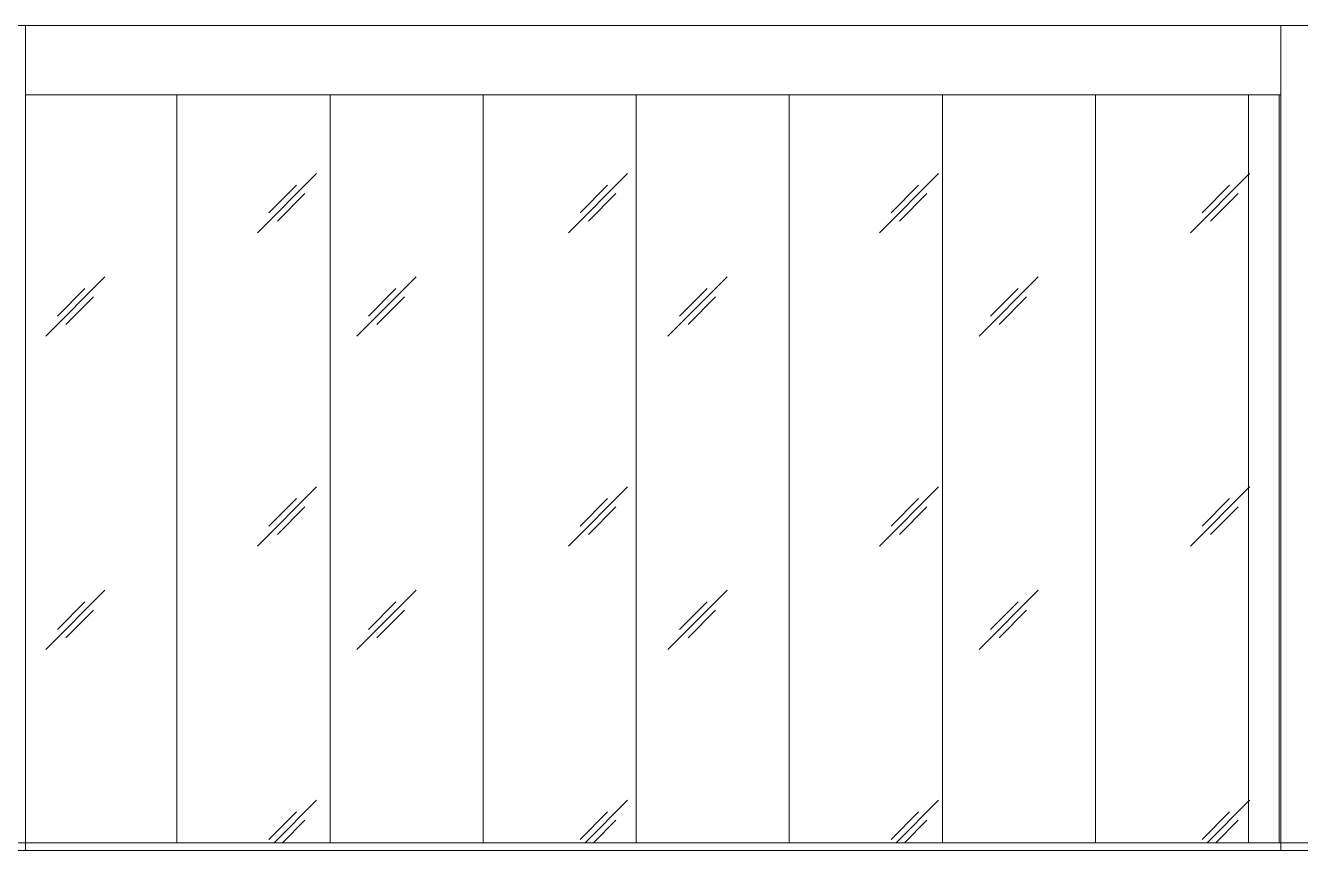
# Model space of a CAD drawing. Header units: millimetres. Extents: x -20608 to 106651, y -8981 to 93550.
# Drawn here: x 87034 to 95303, y 5450 to 10800 of the extents above; entities that cross this region are included whole.
import ezdxf

# ---------------------------------------------------------------- set-up
doc = ezdxf.new("R2010")
doc.units = ezdxf.units.MM
doc.linetypes.add('Grid Line', pattern=[14, 10, -2, 0, -2])
for name, color, linetype, lineweight in [('KINH', 152, 'Continuous', 5), ('NET CAT', 3, 'Continuous', 5), ('NET CATConcrete', 3, 'Continuous', 5), ('NET-THAY', 2, 'Continuous', 9), ('TRUC', 225, 'Continuous', 5)]:
    doc.layers.add(name, color=color, linetype=linetype, lineweight=lineweight)
pattern_1 = [(45.204, (34191.6, 1401.6), (0.002, 2032), [252.695, -2610.806]), (45.204, (34136.8, 1456.7), (0.002, 2032), [252.695, -2610.806]), (45.204, (34061.5, 1325.7), (0.002, 2032), [544.27, -2319.235]), (45.204, (32819.7, 2763), (0.002, 2032), [252.695, -2610.806]), (45.204, (32764.9, 2818.2), (0.002, 2032), [252.695, -2610.806]), (45.204, (32689.5, 2687.1), (0.002, 2032), [544.27, -2319.235])]

# ---------------------------------------------------------------- blocks, each defined once
blk = doc.blocks.new('System Panel - Glazed-V196-MẶT ĐỨNG 1-14')
at = {"layer": 'KINH'}
h = blk.add_hatch(dxfattribs=at)
h.set_pattern_fill('FP_1', color=256, style=0, pattern_type=2)
h.set_pattern_definition(pattern_1)
h.paths.add_polyline_path([(87033.5, 5500), (88016.1, 5500), (88016.1, 10350), (87033.5, 10350), (87033.5, 8134.3)], flags=0)
at = {"layer": 'KINH', "color": 7}
blk.add_line((88016.1, 5500), (88016.1, 10350), dxfattribs=at)
blk = doc.blocks.new('System Panel - Glazed-V197-MẶT ĐỨNG 1-14')
at = {"layer": 'KINH'}
h = blk.add_hatch(dxfattribs=at)
h.set_pattern_fill('FP_1', color=256, style=0, pattern_type=2)
h.set_pattern_definition(pattern_1)
h.paths.add_polyline_path([(89009, 5500), (89009, 10350), (88016.1, 10350), (88016.1, 5500)], flags=0)
at = {"layer": 'KINH', "color": 7}
for p, q in [((88016.1, 10350), (88016.1, 5500)), ((89009, 5500), (89009, 10350))]:
    blk.add_line(p, q, dxfattribs=at)
blk = doc.blocks.new('System Panel - Glazed-V198-MẶT ĐỨNG 1-14')
at = {"layer": 'KINH'}
h = blk.add_hatch(dxfattribs=at)
h.set_pattern_fill('FP_1', color=256, style=0, pattern_type=2)
h.set_pattern_definition(pattern_1)
h.paths.add_polyline_path([(90001.9, 5500), (90001.9, 10350), (89009, 10350), (89009, 5500)], flags=0)
at = {"layer": 'KINH', "color": 7}
for p, q in [((89009, 10350), (89009, 5500)), ((90001.9, 5500), (90001.9, 10350))]:
    blk.add_line(p, q, dxfattribs=at)
blk = doc.blocks.new('System Panel - Glazed-V199-MẶT ĐỨNG 1-14')
at = {"layer": 'KINH'}
h = blk.add_hatch(dxfattribs=at)
h.set_pattern_fill('FP_1', color=256, style=0, pattern_type=2)
h.set_pattern_definition(pattern_1)
h.paths.add_polyline_path([(90994.8, 5500), (90994.8, 10350), (90001.9, 10350), (90001.9, 5500)], flags=0)
at = {"layer": 'KINH', "color": 7}
for p, q in [((90001.9, 10350), (90001.9, 5500)), ((90994.8, 5500), (90994.8, 10350))]:
    blk.add_line(p, q, dxfattribs=at)
blk = doc.blocks.new('System Panel - Glazed-V200-MẶT ĐỨNG 1-14')
at = {"layer": 'KINH'}
h = blk.add_hatch(dxfattribs=at)
h.set_pattern_fill('FP_1', color=256, style=0, pattern_type=2)
h.set_pattern_definition(pattern_1)
h.paths.add_polyline_path([(91987.7, 5500), (91987.7, 10350), (90994.8, 10350), (90994.8, 5500)], flags=0)
at = {"layer": 'KINH', "color": 7}
for p, q in [((90994.8, 10350), (90994.8, 5500)), ((91987.7, 5500), (91987.7, 10350))]:
    blk.add_line(p, q, dxfattribs=at)
blk = doc.blocks.new('System Panel - Glazed-V201-MẶT ĐỨNG 1-14')
at = {"layer": 'KINH'}
h = blk.add_hatch(dxfattribs=at)
h.set_pattern_fill('FP_1', color=256, style=0, pattern_type=2)
h.set_pattern_definition(pattern_1)
h.paths.add_polyline_path([(92980.6, 5500), (92980.6, 10350), (91987.7, 10350), (91987.7, 5500)], flags=0)
at = {"layer": 'KINH', "color": 7}
for p, q in [((91987.7, 10350), (91987.7, 5500)), ((92980.6, 5500), (92980.6, 10350))]:
    blk.add_line(p, q, dxfattribs=at)
blk = doc.blocks.new('System Panel - Glazed-V202-MẶT ĐỨNG 1-14')
at = {"layer": 'KINH'}
h = blk.add_hatch(dxfattribs=at)
h.set_pattern_fill('FP_1', color=256, style=0, pattern_type=2)
h.set_pattern_definition(pattern_1)
h.paths.add_polyline_path([(93973.5, 5500), (93973.5, 10350), (92980.6, 10350), (92980.6, 5500), (93340.1, 5500)], flags=0)
at = {"layer": 'KINH', "color": 7}
for p, q in [((92980.6, 10350), (92980.6, 5500)), ((93973.5, 5500), (93973.5, 10350))]:
    blk.add_line(p, q, dxfattribs=at)
blk = doc.blocks.new('System Panel - Glazed-V203-MẶT ĐỨNG 1-14')
at = {"layer": 'KINH'}
h = blk.add_hatch(dxfattribs=at)
h.set_pattern_fill('FP_1', color=256, style=0, pattern_type=2)
h.set_pattern_definition(pattern_1)
h.paths.add_polyline_path([(94966.4, 5500), (94966.4, 10350), (93973.5, 10350), (93973.5, 5500)], flags=0)
at = {"layer": 'KINH', "color": 7}
for p, q in [((93973.5, 10350), (93973.5, 5500)), ((94966.4, 5500), (94966.4, 10350))]:
    blk.add_line(p, q, dxfattribs=at)
blk = doc.blocks.new('System Panel - Glazed-V204-MẶT ĐỨNG 1-14')
at = {"layer": 'KINH'}
h = blk.add_hatch(dxfattribs=at)
h.set_pattern_fill('FP_1', color=256, style=0, pattern_type=2)
h.set_pattern_definition(pattern_1)
h.paths.add_polyline_path([(95164.9, 5500), (95164.9, 10350), (94966.4, 10350), (94966.4, 5500)], flags=0)
at = {"layer": 'KINH', "color": 7}
for p, q in [((94966.4, 10350), (94966.4, 5500)), ((95164.9, 5500), (95164.9, 10350))]:
    blk.add_line(p, q, dxfattribs=at)
blk = doc.blocks.new('ALC1807-ASCENT PLAZA-TANG 1_2_rvt-1-MẶT ĐỨNG 1-14')
at = {"layer": 'NET-THAY', "color": 10}
blk.add_line((41010.5, 5500), (95979.6, 5500), dxfattribs=at)
at = {"color": 10, "lineweight": 9}
for name in ['System Panel - Glazed-V196-MẶT ĐỨNG 1-14', 'System Panel - Glazed-V197-MẶT ĐỨNG 1-14', 'System Panel - Glazed-V198-MẶT ĐỨNG 1-14', 'System Panel - Glazed-V199-MẶT ĐỨNG 1-14', 'System Panel - Glazed-V200-MẶT ĐỨNG 1-14', 'System Panel - Glazed-V201-MẶT ĐỨNG 1-14', 'System Panel - Glazed-V202-MẶT ĐỨNG 1-14', 'System Panel - Glazed-V203-MẶT ĐỨNG 1-14', 'System Panel - Glazed-V204-MẶT ĐỨNG 1-14']:
    blk.add_blockref(name, (0, 0), dxfattribs=at)

msp = doc.modelspace()

# ---------------------------------------------------------------- linework, layer by layer
at = {"layer": 'NET CAT'}
for p, q in [((86239.2, 10800), (87033.5, 10800)), ((87033.5, 10800), (87033.5, 5450)), ((95175.3, 5450), (95175.3, 10800)), ((95175.3, 10800), (95969.7, 10800)), ((87033.5, 5450), (86239.2, 5450)), ((95969.7, 5450), (95175.3, 5450))]:
    msp.add_line(p, q, dxfattribs=at)
at = {"layer": 'NET CATConcrete'}
for p, q in [((95175.3, 10800), (87033.5, 10800)), ((87033.5, 10800), (87033.5, 10350)), ((95175.3, 10350), (95175.3, 10800)), ((87033.5, 10350), (95175.3, 10350))]:
    msp.add_line(p, q, dxfattribs=at)
at = {"layer": 'NET-THAY'}
for p, q in [((95969.7, 10800), (60225.2, 10800)), ((86239.2, 5450), (95969.7, 5450))]:
    msp.add_line(p, q, dxfattribs=at)
at = {"layer": 'TRUC', "linetype": 'Grid Line', "ltscale": 50}
msp.add_line((-15600.6, 5500), (103813.4, 5500), dxfattribs=at)

# ---------------------------------------------------------------- block references
at = {"lineweight": 5}
msp.add_blockref('ALC1807-ASCENT PLAZA-TANG 1_2_rvt-1-MẶT ĐỨNG 1-14', (0, 0), dxfattribs=at)

doc.saveas('drawing.dxf')
